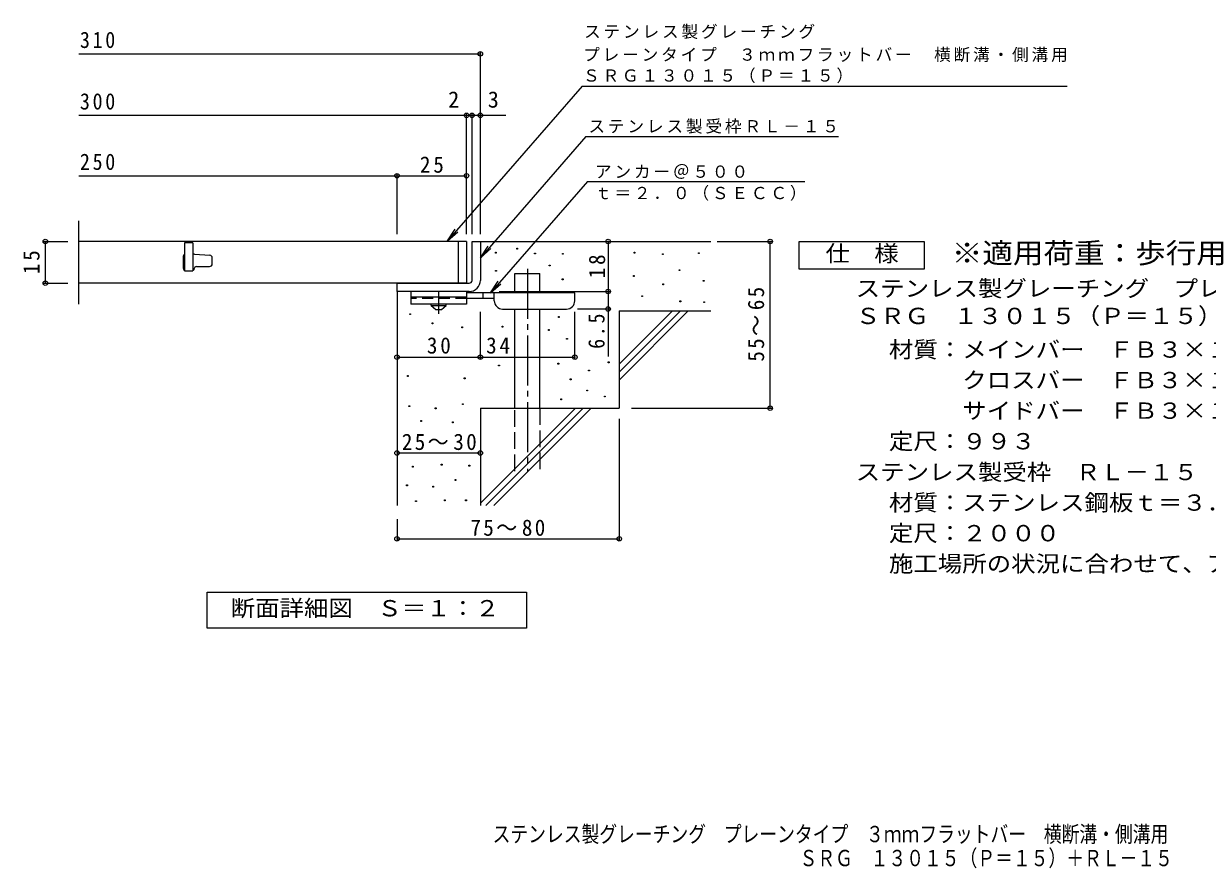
# Model space of a CAD drawing. Units: millimetres on the paper, enlarged 10 times, with parts at other scales. Extents: x -1700 to 1501, y -1369 to 1141.
# Drawn here: x -1700 to 431, y -1369 to 151 of the extents above; entities that cross this region are included whole.
import ezdxf
from ezdxf.enums import TextEntityAlignment as Align

# ---------------------------------------------------------------- set-up
doc = ezdxf.new("R2010")
doc.units = ezdxf.units.MM
doc.header["$LTSCALE"] = 10
doc.header["$PDMODE"] = 32
doc.header["$PDSIZE"] = 8
for name, pattern in [('CHAIN1', [8, 5, -1, 1, -1]), ('CHAIN2', [12, 9, -1, 1, -1]), ('DASHED2', [3, 2, -1]), ('DASHED3', [4, 3, -1])]:
    doc.linetypes.add(name, pattern=pattern)
for name, color, linetype, lineweight in [('D-0', 7, 'Continuous', 9), ('D-1', 2, 'Continuous', 9), ('D-2', 3, 'Continuous', 9), ('D-4', 7, 'Continuous', 9), ('D-5', 7, 'Continuous', 9), ('D-6', 6, 'Continuous', 9), ('D-9', 4, 'Continuous', 9)]:
    doc.layers.add(name, color=color, linetype=linetype, lineweight=lineweight)
doc.layers.add('F-5_F-5ﾚｲﾔ', color=2, linetype='Continuous')
doc.styles.add('ＭＳ ゴシック', font='')
doc.styles.get('ＭＳ ゴシック').set_extended_font_data('MS Gothic')

msp = doc.modelspace()

# ---------------------------------------------------------------- linework, layer by layer
at = {"layer": 'D-0'}
for points in [[(-812.12, -254.55), (-812.12, -253.05), (-810.62, -253.05), (-810.62, -254.55)], [(-850.5, -261.79), (-850.5, -260.29), (-849, -260.29), (-849, -261.79)], [(-779.98, -263.14), (-779.98, -261.64), (-778.48, -261.64), (-778.48, -263.14)], [(-730.04, -263.82), (-730.04, -262.32), (-728.54, -262.32), (-728.54, -263.82)], [(-600.78, -261.79), (-600.78, -260.29), (-599.28, -260.29), (-599.28, -261.79)], [(-550.03, -264.49), (-550.03, -262.99), (-548.53, -262.99), (-548.53, -264.49)], [(-485.06, -262.46), (-485.06, -260.96), (-483.56, -260.96), (-483.56, -262.46)], [(-850.34, -294.45), (-850.34, -292.95), (-848.84, -292.95), (-848.84, -294.45)], [(-753.73, -284.8), (-753.73, -283.3), (-752.23, -283.3), (-752.23, -284.8)], [(-519.84, -293.21), (-519.84, -291.71), (-518.33, -291.71), (-518.33, -293.21)], [(-730.1, -309.73), (-730.1, -308.23), (-728.6, -308.23), (-728.6, -309.73)], [(-602.14, -303.74), (-602.14, -302.24), (-600.64, -302.24), (-600.64, -303.74)], [(-549.35, -318.63), (-549.35, -317.13), (-547.85, -317.13), (-547.85, -318.63)], [(-476.28, -312.39), (-476.28, -310.89), (-474.78, -310.89), (-474.78, -312.39)], [(-587.18, -340.05), (-587.18, -338.55), (-585.69, -338.55), (-585.69, -340.05)], [(-518.55, -349.39), (-518.55, -347.89), (-517.05, -347.89), (-517.05, -349.39)], [(-475.63, -350.88), (-475.63, -349.37), (-474.13, -349.37), (-474.13, -350.88)], [(-1004.84, -372.39), (-1004.84, -370.89), (-1003.35, -370.89), (-1003.35, -372.39)], [(-737.11, -377.38), (-737.11, -375.88), (-735.61, -375.88), (-735.61, -377.38)], [(-964.49, -388.76), (-964.49, -387.26), (-962.99, -387.26), (-962.99, -388.76)], [(-911.2, -395.99), (-911.2, -394.49), (-909.7, -394.49), (-909.7, -395.99)], [(-838.6, -394.82), (-838.6, -393.32), (-837.1, -393.32), (-837.1, -394.82)], [(-755.13, -400.95), (-755.13, -399.45), (-753.63, -399.45), (-753.63, -400.95)], [(-722.43, -416.73), (-722.43, -415.23), (-720.93, -415.23), (-720.93, -416.73)], [(-844.85, -464.6), (-844.85, -463.1), (-843.35, -463.1), (-843.35, -464.6)], [(-737.9, -461.46), (-737.9, -459.96), (-736.4, -459.96), (-736.4, -461.46)], [(-647.52, -458.89), (-647.52, -457.39), (-646.02, -457.39), (-646.02, -458.89)], [(-1008.78, -483.55), (-1008.78, -482.05), (-1007.28, -482.05), (-1007.28, -483.55)], [(-906.5, -487.7), (-906.5, -486.2), (-905, -486.2), (-905, -487.7)], [(-715.93, -489.55), (-715.93, -488.05), (-714.43, -488.05), (-714.43, -489.55)], [(-682.76, -473.85), (-682.76, -472.35), (-681.26, -472.35), (-681.26, -473.85)], [(-686.14, -509.72), (-686.14, -508.22), (-684.64, -508.22), (-684.64, -509.72)], [(-732.93, -525.75), (-732.93, -524.25), (-731.43, -524.25), (-731.43, -525.75)], [(-654.29, -520.47), (-654.29, -518.97), (-652.79, -518.97), (-652.79, -520.47)], [(-1006.37, -537.98), (-1006.37, -536.48), (-1004.87, -536.48), (-1004.87, -537.98)], [(-958.84, -541.86), (-958.84, -540.36), (-957.34, -540.36), (-957.34, -541.86)], [(-910.06, -534.43), (-910.06, -532.93), (-908.56, -532.93), (-908.56, -534.43)], [(-984.93, -564.56), (-984.93, -563.06), (-983.43, -563.06), (-983.43, -564.56)], [(-927.92, -567.13), (-927.92, -565.63), (-926.41, -565.63), (-926.41, -567.13)], [(-999.89, -646.95), (-999.89, -645.45), (-998.39, -645.45), (-998.39, -646.95)], [(-948.12, -643.15), (-948.12, -641.65), (-946.62, -641.65), (-946.62, -643.15)], [(-898.26, -645.05), (-898.26, -643.55), (-896.76, -643.55), (-896.76, -645.05)], [(-1010.55, -680.45), (-1010.55, -678.95), (-1009.05, -678.95), (-1009.05, -680.45)], [(-963.35, -682.74), (-963.35, -681.24), (-961.85, -681.24), (-961.85, -682.74)], [(-923, -670.94), (-923, -669.44), (-921.5, -669.44), (-921.5, -670.94)], [(-994.18, -709), (-994.18, -707.5), (-992.68, -707.5), (-992.68, -709)], [(-942.41, -707.48), (-942.41, -705.98), (-940.91, -705.98), (-940.91, -707.48)], [(-904.35, -707.48), (-904.35, -705.98), (-902.85, -705.98), (-902.85, -707.48)]]:
    msp.add_lwpolyline(points, close=True, dxfattribs=at)
at = {"layer": 'D-1'}
for p, q in [((-892.63, -240.84), (-877.63, -240.84)), ((-892.63, -310.84), (-892.63, -240.84)), ((-877.63, -240.84), (-877.63, -310.84)), ((-1027.64, -315.84), (-897.63, -315.84)), ((-1027.63, -330.84), (-1027.63, -315.84)), ((-897.63, -330.84), (-1027.64, -330.84))]:
    msp.add_line(p, q, dxfattribs=at)
for radius, start, end in [(5, 270.02448, 0.01074), (20, 270, 0.00024), (5, 270, 0.0002)]:
    msp.add_arc((-897.63, -310.84), radius, start, end, dxfattribs=at)
at = {"layer": 'D-2'}
for p, q in [((-1600.3, -353.34), (-1600.3, -203.34)), ((-902.63, -240.84), (-1600.3, -240.84)), ((-1395.13, -243.34), (-1395.13, -293.34)), ((-917.63, -240.84), (-917.63, -315.84)), ((-902.63, -240.84), (-902.63, -315.84)), ((-1412.63, -268.34), (-1412.63, -288.34)), ((-1392.82, -263.34), (-1395.13, -263.34)), ((-1392.44, -263.35), (-1364.75, -265.48)), ((-1360.13, -280.84), (-1360.13, -270.47)), ((-1410.13, -293.34), (-1395.13, -293.34)), ((-1388.88, -285.84), (-1365.13, -285.84)), ((-902.63, -315.84), (-1600.3, -315.84))]:
    msp.add_line(p, q, dxfattribs=at)
msp.add_lwpolyline([(-1395.13, -243.34), (-1410.13, -243.34), (-1410.13, -293.34)], dxfattribs=at)
for centre, radius, start, end in [((-1407.63, -268.34), 5, 120.0009, 180), ((-1392.82, -268.34), 5, 85.60144, 89.99998), ((-1365.13, -270.47), 5, 0, 85.60141), ((-1407.63, -288.34), 5, 180, 270), ((-1396.38, -289.59), 3.75, 270, 0), ((-1388.88, -289.59), 3.75, 90, 180), ((-1365.13, -280.84), 5, 270, 0)]:
    msp.add_arc(centre, radius, start, end, dxfattribs=at)
at = {"layer": 'D-4'}
for p, q in [((-1600.3, 97.03), (-877.63, 97.03)), ((-877.63, -227.88), (-877.63, 100.03)), ((-1600.3, -13.67), (-831.94, -13.67)), ((-902.63, -227.88), (-902.63, -10.67)), ((-892.63, -227.88), (-892.63, -10.67)), ((-1027.63, -227.88), (-1027.63, -119.42)), ((-1663.7, -240.84), (-1620.3, -240.84)), ((-1660.7, -240.84), (-1660.7, -315.84)), ((-647.67, -240.84), (-647.67, -330.84)), ((-451.6, -240.84), (-352.95, -240.84)), ((-355.94, -540.84), (-355.94, -240.84)), ((-1663.7, -315.84), (-1620.3, -315.84)), ((-843.63, -330.84), (-644.67, -330.84)), ((-647.67, -330.84), (-647.67, -447.59)), ((-877.63, -451.94), (-877.63, -367.34)), ((-707.63, -451.94), (-707.63, -367.34)), ((-644.67, -362.34), (-702.63, -362.34)), ((-605.39, -540.84), (-352.95, -540.84)), ((-627.63, -559.98), (-627.63, -778.92)), ((-1027.63, -621.46), (-877.63, -621.46)), ((-1027.63, -740.84), (-1027.63, -778.92)), ((-1027.63, -775.92), (-627.63, -775.92))]:
    msp.add_line(p, q, dxfattribs=at)
for points in [[(-1600.3, -122.42), (-1027.63, -122.42), (-902.63, -122.42)], [(-1027.63, -448.94), (-877.63, -448.94), (-707.63, -448.94)]]:
    msp.add_lwpolyline(points, dxfattribs=at)
for p in [(-877.63, 97.03), (-902.63, -13.67), (-892.63, -13.67), (-877.63, -13.67), (-1027.63, -122.42), (-902.63, -122.42), (-1660.7, -240.84), (-647.67, -240.84), (-355.94, -240.84), (-1660.7, -315.84), (-647.67, -330.84), (-647.67, -362.34), (-1027.63, -448.94), (-877.63, -448.94), (-707.63, -448.94), (-355.94, -540.84), (-1027.63, -621.46), (-877.63, -621.46), (-1027.63, -775.92), (-627.63, -775.92)]:
    msp.add_point(p, dxfattribs=at)
at = {"layer": 'D-5'}
for p, q in [((-694.37, 38.91), (-936.87, -239.7)), ((-687.54, -51.6), (-877.63, -270)), ((-687.54, -51.6), (-232.94, -51.6)), ((-684.96, -132.79), (-859.51, -333.34)), ((-684.96, -132.79), (-293.51, -132.79)), ((-936.87, -239.7), (-923.06, -218.87)), ((-936.87, -239.7), (-918.13, -223.15)), ((-877.63, -270), (-863.82, -249.16)), ((-877.63, -270), (-858.9, -253.45)), ((-859.51, -333.34), (-845.7, -312.5)), ((-859.51, -333.34), (-840.78, -316.78))]:
    msp.add_line(p, q, dxfattribs=at)
msp.add_lwpolyline([(-694.37, 38.91), (-177.52, 38.91), (178.85, 38.91)], dxfattribs=at)
for points in [[(-304.06, -290.84), (-304.06, -240.84), (-79.06, -240.84), (-79.06, -290.84)], [(-1369.62, -936.78), (-1369.62, -871.78), (-794.62, -871.78), (-794.62, -936.78)]]:
    msp.add_lwpolyline(points, close=True, dxfattribs=at)
at = {"layer": 'D-6'}
for p, q in [((-877.63, -240.84), (-462.63, -240.84)), ((-815.34, -298.34), (-770.34, -298.34)), ((-815.34, -333.34), (-815.34, -298.34)), ((-770.34, -333.34), (-770.34, -298.34)), ((-1027.63, -330.84), (-1027.63, -715.84)), ((-815.34, -540.84), (-815.34, -362.34)), ((-770.34, -540.84), (-770.34, -362.34)), ((-627.63, -365.84), (-462.63, -365.84)), ((-627.63, -365.84), (-627.63, -540.84)), ((-627.63, -461.85), (-531.62, -365.84)), ((-627.63, -475.99), (-517.48, -365.84)), ((-627.63, -490.13), (-503.34, -365.84)), ((-877.63, -540.84), (-877.63, -715.84)), ((-877.63, -540.84), (-627.63, -540.84)), ((-877.63, -711.84), (-706.62, -540.84)), ((-867.48, -715.84), (-692.48, -540.84)), ((-853.34, -715.84), (-678.34, -540.84))]:
    msp.add_line(p, q, dxfattribs=at)
at = {"layer": 'D-6', "linetype": 'CHAIN2'}
msp.add_line((-792.84, -289.87), (-792.84, -654.17), dxfattribs=at)
at = {"layer": 'D-6', "linetype": 'DASHED3'}
for p, q in [((-815.34, -654.17), (-815.34, -540.84)), ((-770.34, -540.84), (-770.34, -654.17))]:
    msp.add_line(p, q, dxfattribs=at)
at = {"layer": 'D-9', "color": 3}
for p, q in [((-1002.63, -330.84), (-1002.63, -353.34)), ((-902.63, -330.84), (-1002.63, -330.84)), ((-902.63, -340.84), (-1002.63, -340.84)), ((-902.63, -330.84), (-902.63, -353.34)), ((-902.63, -353.34), (-1002.63, -353.34))]:
    msp.add_line(p, q, dxfattribs=at)
at = {"layer": 'D-9', "linetype": 'CHAIN1'}
msp.add_line((-952.63, -371.08), (-952.63, -330.84), dxfattribs=at)
at = {"layer": 'D-9'}
for p, q in [((-707.63, -333.34), (-902.63, -333.34)), ((-872.63, -343.34), (-872.63, -333.34)), ((-852.63, -347.34), (-852.63, -333.34)), ((-707.63, -347.34), (-707.63, -333.34)), ((-852.6, -343.34), (-902.63, -343.34)), ((-837.63, -362.34), (-722.63, -362.34))]:
    msp.add_line(p, q, dxfattribs=at)
at = {"layer": 'D-9', "color": 3, "linetype": 'DASHED2'}
msp.add_line((-902.63, -343.34), (-1002.63, -343.34), dxfattribs=at)
at = {"layer": 'D-9', "color": 2}
for p, q in [((-966.38, -355.84), (-966.38, -353.34)), ((-966.38, -355.84), (-957.63, -363.33)), ((-966.38, -355.84), (-938.88, -355.84)), ((-947.63, -363.33), (-938.88, -355.84)), ((-938.88, -355.84), (-938.88, -353.34)), ((-957.63, -363.33), (-947.63, -363.33))]:
    msp.add_line(p, q, dxfattribs=at)
at = {"layer": 'D-9'}
for centre, start, end in [((-837.63, -347.34), 180, 270), ((-722.63, -347.34), 270, 0)]:
    msp.add_arc(centre, 15, start, end, dxfattribs=at)

# ---------------------------------------------------------------- texts
at = {"layer": 'D-4', "color": 2, "style": 'ＭＳ ゴシック'}
for s, p in [('2', (-935.57, -8.67)), ('3', (-864.33, -8.67))]:
    msp.add_text(s, height=29.33, dxfattribs=at).set_placement(p, align=Align.BOTTOM_LEFT)
at = {"layer": 'D-4', "color": 2, "char_height": 29.33, "attachment_point": 7, "style": 'ＭＳ ゴシック'}
for s, insert in [('\\T1.27;\\W0.9;310', (-1598.43, 107.03)), ('\\T1.27;\\W0.9;300', (-1598.43, -3.67)), ('\\T1.27;\\W0.9;250', (-1598.43, -112.42)), ('\\T1.27;\\W0.95;25', (-986.38, -117.42)), ('\\T1.27;\\W0.95;30', (-973.88, -442.94)), ('\\T1.27;\\W0.95;34', (-867.26, -442.94)), ('\\T1.22;\\W0.95;25～30', (-1018.88, -616.46)), ('\\T1.22;\\W0.95;75～80', (-895.5, -770.92))]:
    msp.add_mtext(s, dxfattribs=dict(at, insert=insert))
at = {"layer": 'D-4', "color": 2, "char_height": 29.33, "attachment_point": 7, "rotation": 90, "style": 'ＭＳ ゴシック'}
for s, insert in [('\\T1.27;\\W0.95;15', (-1670.7, -299.59)), ('\\T1.27;\\W0.95;18', (-652.67, -307.09)), ('\\T1.22;\\W0.95;55～65', (-366.48, -457.09)), ('\\T1.27;\\W0.9;6.5', (-653.67, -434.03))]:
    msp.add_mtext(s, dxfattribs=dict(at, insert=insert))
at = {"layer": 'D-5', "color": 2, "style": 'ＭＳ ゴシック', "width": 1.1}
for s, p in [('仕\u3000様', (-256.56, -285.84)), ('ステンレス製グレーチング\u3000プレーンタイプ\u3000３ｍｍフラットバー\u3000横断溝・側溝用', (-201.97, -348.76)), ('ＳＲＧ\u3000１３０１５（Ｐ＝１５）', (-201.97, -398.21)), ('材質：メインバー\u3000ＦＢ３×１５（ＳＵＳ３０４）', (-142.26, -458.76)), ('\u3000\u3000\u3000クロスバー\u3000ＦＢ３×１０（ＳＵＳ３０４）', (-142.26, -513.76)), ('\u3000\u3000\u3000サイドバー\u3000ＦＢ３×１５（ＳＵＳ３０４）', (-142.26, -568.76)), ('定尺：９９３', (-142.26, -623.76)), ('ステンレス製受枠\u3000ＲＬ－１５', (-201.97, -679.21)), ('材質：ステンレス鋼板ｔ＝３．０（ＳＵＳ３０４）', (-142.26, -734.21)), ('定尺：２０００', (-142.26, -789.21)), ('施工場所の状況に合わせて、アンカーをプライヤー等で折り曲げてご使用ください。', (-142.26, -844.21)), ('断面詳細図\u3000Ｓ＝１：２', (-1327.12, -924.28))]:
    msp.add_text(s, height=29.33, dxfattribs=at).set_placement(p, align=Align.BOTTOM_LEFT)
at = {"layer": 'D-5', "color": 3, "style": 'ＭＳ ゴシック', "width": 1.1}
msp.add_text('※適用荷重：歩行用', height=36.66, dxfattribs=at).set_placement((-29.06, -290.84), align=Align.BOTTOM_LEFT)
at = {"layer": 'D-5', "char_height": 21.99, "attachment_point": 7, "style": 'ＭＳ ゴシック'}
for s, insert in [('\\T1.17;ステンレス製グレーチング', (-691.05, 123.58)), ('\\T1.17;プレーンタイプ\u3000３ｍｍフラットバー\u3000横断溝・側溝用', (-692.61, 81.92)), ('\\T1.17;ＳＲＧ１３０１５（Ｐ＝１５）', (-692.82, 44.07)), ('\\T1.17;ステンレス製受枠ＲＬ－１５', (-683.15, -46.84)), ('\\T1.17;アンカー＠５００', (-671.32, -128.13)), ('\\T1.17;ｔ＝２．０（ＳＥＣＣ）', (-671.32, -167.45))]:
    msp.add_mtext(s, dxfattribs=dict(at, insert=insert))
at = {"layer": 'F-5_F-5ﾚｲﾔ', "style": 'ＭＳ ゴシック', "width": 0.8}
for s, p in [('ステンレス製グレーチング\u3000プレーンタイプ\u3000３ｍｍフラットバー\u3000横断溝・側溝用', (-855.53, -1330.77)), ('ＳＲＧ\u3000１３０１５（Ｐ＝１５）＋ＲＬ－１５', (-303.09, -1373.94))]:
    msp.add_text(s, height=29.33, dxfattribs=at).set_placement(p, align=Align.BOTTOM_LEFT)

doc.saveas('drawing.dxf')
